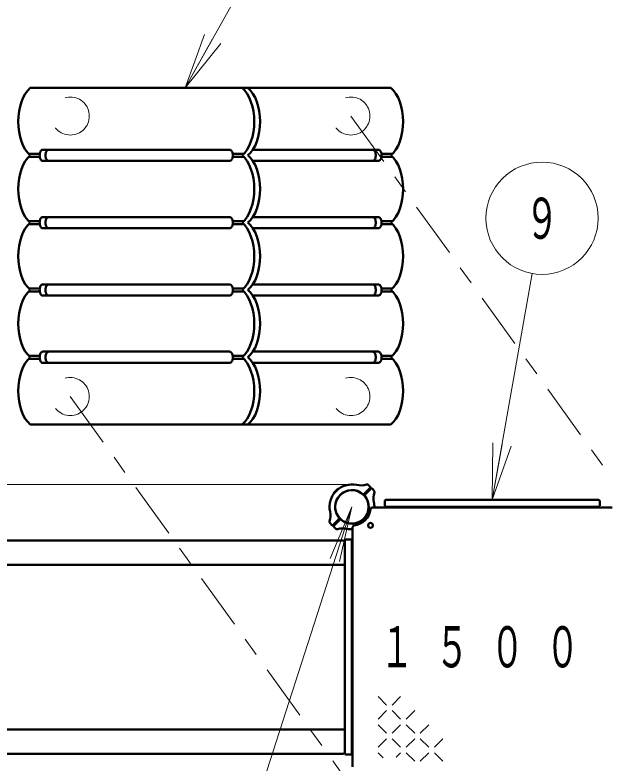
# Model space of a CAD drawing. Units: millimetres on the paper, scale 1:50. Extents: x -385 to 0, y -594 to 267.
# Drawn here: x -246.62 to -215.08, y 187.9 to 227.9 of the extents above; entities that cross this region are included whole.
import ezdxf
from ezdxf.enums import TextEntityAlignment as Align

# ---------------------------------------------------------------- set-up
doc = ezdxf.new("R2010")
doc.units = ezdxf.units.MM
doc.linetypes.add('USER1', pattern=[4.5, 2.5, -2])
doc.linetypes.add('USER2', pattern=[6, 3, -1, 1, -1])
doc.layers.add('LY_1', color=140, linetype='Continuous', lineweight=50)
doc.styles.add('ＭＳ ゴシック', font='')
doc.styles.get('ＭＳ ゴシック').set_extended_font_data('MS Gothic')

msp = doc.modelspace()

# ---------------------------------------------------------------- linework, layer by layer
at = {"layer": 'LY_1', "color": 7, "lineweight": 13}
for p, q in [((-237.515, 223.996), (-233.096, 231.922)), ((-237.515, 223.996), (-236.491, 226.86)), ((-237.515, 223.996), (-236.054, 226.617)), ((-235.617, 226.373), (-237.515, 223.996)), ((-221.105, 201.976), (-218.968, 214.076)), ((-221.105, 201.976), (-221.076, 205.018)), ((-221.105, 201.976), (-220.583, 204.931)), ((-220.091, 204.844), (-221.105, 201.976)), ((-228.806, 202.797), (-341.985, 202.797)), ((-228.605, 201.596), (-234.891, 182.13)), ((-228.605, 201.596), (-229.772, 198.833)), ((-228.605, 201.596), (-229.275, 198.672)), ((-228.985, 199.696), (-228.985, 188.496)), ((-226.753, 190.999), (-227.203, 191.449)), ((-226.003, 191.449), (-226.453, 190.999)), ((-226.753, 190.699), (-227.203, 190.249)), ((-226.003, 190.249), (-226.453, 190.699)), ((-225.253, 190.699), (-225.703, 190.249)), ((-226.753, 189.499), (-227.203, 189.949)), ((-226.003, 189.949), (-226.453, 189.499)), ((-225.253, 189.499), (-225.703, 189.949)), ((-224.503, 189.949), (-224.953, 189.499)), ((-226.753, 189.199), (-227.203, 188.749)), ((-226.003, 188.749), (-226.453, 189.199)), ((-225.253, 189.199), (-225.703, 188.749)), ((-224.503, 188.749), (-224.953, 189.199)), ((-223.753, 189.199), (-224.203, 188.749)), ((-226.936, 188.181), (-227.203, 188.449)), ((-226.003, 188.449), (-226.242, 188.209)), ((-225.253, 187.999), (-225.703, 188.449)), ((-224.503, 188.449), (-224.953, 187.999)), ((-223.753, 187.999), (-224.203, 188.449))]:
    msp.add_line(p, q, dxfattribs=at)
at = {"layer": 'LY_1'}
for p, q in [((-245.799, 223.996), (-234.163, 223.996)), ((-226.522, 223.996), (-234.163, 223.996)), ((-245.884, 220.476), (-245.293, 220.476)), ((-245.127, 220.696), (-235.147, 220.696)), ((-234.981, 220.476), (-234.389, 220.476)), ((-227.194, 220.696), (-233.904, 220.696)), ((-226.436, 220.476), (-227.028, 220.476)), ((-245.884, 220.316), (-245.293, 220.316)), ((-245.127, 220.096), (-235.147, 220.096)), ((-234.981, 220.316), (-234.389, 220.316)), ((-227.194, 220.096), (-233.904, 220.096)), ((-226.436, 220.316), (-227.028, 220.316)), ((-245.884, 216.876), (-245.293, 216.876)), ((-245.127, 217.096), (-235.147, 217.096)), ((-234.981, 216.876), (-234.389, 216.876)), ((-227.194, 217.096), (-233.904, 217.096)), ((-226.436, 216.876), (-227.028, 216.876)), ((-245.884, 216.716), (-245.293, 216.716)), ((-245.127, 216.496), (-235.147, 216.496)), ((-234.981, 216.716), (-234.389, 216.716)), ((-227.194, 216.496), (-233.904, 216.496)), ((-226.436, 216.716), (-227.028, 216.716)), ((-245.884, 213.276), (-245.293, 213.276)), ((-245.127, 213.496), (-235.147, 213.496)), ((-234.981, 213.276), (-234.389, 213.276)), ((-227.194, 213.496), (-233.904, 213.496)), ((-226.436, 213.276), (-227.028, 213.276)), ((-245.884, 213.116), (-245.293, 213.116)), ((-245.127, 212.896), (-235.147, 212.896)), ((-234.981, 213.116), (-234.389, 213.116)), ((-227.194, 212.896), (-233.904, 212.896)), ((-226.436, 213.116), (-227.028, 213.116)), ((-245.884, 209.676), (-245.293, 209.676)), ((-245.127, 209.896), (-235.147, 209.896)), ((-234.981, 209.676), (-234.389, 209.676)), ((-227.194, 209.896), (-233.904, 209.896)), ((-226.436, 209.676), (-227.028, 209.676)), ((-245.884, 209.516), (-245.293, 209.516)), ((-245.127, 209.296), (-235.147, 209.296)), ((-234.981, 209.516), (-234.389, 209.516)), ((-227.194, 209.296), (-233.904, 209.296)), ((-226.436, 209.516), (-227.028, 209.516)), ((-245.799, 205.996), (-234.163, 205.996)), ((-226.522, 205.996), (-238.157, 205.996)), ((-229.3, 202.575), (-229.303, 202.577)), ((-227.963, 202.28), (-227.63, 202.614)), ((-227.921, 202.238), (-227.588, 202.571)), ((-227.631, 202.671), (-227.746, 202.778)), ((-227.53, 202.57), (-227.423, 202.455)), ((-229.583, 202.292), (-229.585, 202.294)), ((-226.855, 201.876), (-226.855, 201.696)), ((-215.455, 201.976), (-226.755, 201.976)), ((-215.355, 201.876), (-215.355, 201.696)), ((-221.105, 201.566), (-227.513, 201.566)), ((-215.455, 201.596), (-226.755, 201.596)), ((-221.105, 201.566), (-214.697, 201.566)), ((-229.289, 200.955), (-229.622, 200.622)), ((-229.247, 200.912), (-229.58, 200.579)), ((-229.68, 200.623), (-229.779, 200.729)), ((-229.579, 200.522), (-229.472, 200.422)), ((-228.575, 194.096), (-228.575, 200.504)), ((-290.335, 199.796), (-229.085, 199.796)), ((-228.985, 199.786), (-228.985, 188.406)), ((-228.925, 199.846), (-228.665, 199.846)), ((-228.605, 199.786), (-228.605, 188.406)), ((-290.335, 198.496), (-229.085, 198.496)), ((-228.575, 194.096), (-228.575, 187.689)), ((-290.335, 189.696), (-229.085, 189.696)), ((-290.335, 188.396), (-229.085, 188.396)), ((-228.925, 188.346), (-228.665, 188.346))]:
    msp.add_line(p, q, dxfattribs=at)
at = {"layer": 'LY_1', "color": 7, "linetype": 'USER2', "lineweight": 13}
for p, q in [((-228.66, 222.496), (-213.605, 201.596)), ((-243.66, 207.496), (-228.605, 186.596))]:
    msp.add_line(p, q, dxfattribs=at)
at = {"layer": 'LY_1'}
for points in [[(-245.799, 220.396), (-245.938, 220.536), (-246.065, 220.707), (-246.176, 220.908), (-246.271, 221.134), (-246.346, 221.381), (-246.401, 221.644), (-246.435, 221.917), (-246.446, 222.196), (-246.435, 222.475), (-246.401, 222.749), (-246.346, 223.012), (-246.271, 223.259), (-246.176, 223.485), (-246.065, 223.685), (-245.938, 223.857), (-245.799, 223.996)], [(-234.474, 220.396), (-234.335, 220.536), (-234.209, 220.707), (-234.097, 220.908), (-234.003, 221.134), (-233.927, 221.381), (-233.872, 221.644), (-233.839, 221.917), (-233.827, 222.196), (-233.839, 222.475), (-233.872, 222.749), (-233.927, 223.012), (-234.003, 223.259), (-234.097, 223.485), (-234.209, 223.685), (-234.335, 223.857), (-234.474, 223.996)], [(-234.163, 220.396), (-234.024, 220.536), (-233.897, 220.707), (-233.786, 220.908), (-233.691, 221.134), (-233.616, 221.381), (-233.561, 221.644), (-233.527, 221.917), (-233.516, 222.196), (-233.527, 222.475), (-233.561, 222.749), (-233.616, 223.012), (-233.691, 223.259), (-233.786, 223.485), (-233.897, 223.685), (-234.024, 223.857), (-234.163, 223.996)], [(-226.522, 220.396), (-226.383, 220.536), (-226.256, 220.707), (-226.144, 220.908), (-226.05, 221.134), (-225.974, 221.381), (-225.919, 221.644), (-225.886, 221.917), (-225.875, 222.196), (-225.886, 222.475), (-225.919, 222.749), (-225.974, 223.012), (-226.05, 223.259), (-226.144, 223.485), (-226.256, 223.685), (-226.383, 223.857), (-226.522, 223.996)], [(-245.127, 220.696), (-245.149, 220.694), (-245.171, 220.686), (-245.193, 220.674), (-245.213, 220.656), (-245.232, 220.634), (-245.248, 220.608), (-245.263, 220.579), (-245.276, 220.546), (-245.286, 220.511), (-245.293, 220.474), (-245.297, 220.436), (-245.299, 220.396), (-245.297, 220.357), (-245.293, 220.319), (-245.286, 220.282), (-245.276, 220.246), (-245.263, 220.214), (-245.248, 220.184), (-245.232, 220.158), (-245.213, 220.137), (-245.193, 220.119), (-245.171, 220.107), (-245.149, 220.099), (-245.127, 220.096)], [(-244.816, 220.696), (-244.838, 220.694), (-244.86, 220.686), (-244.881, 220.674), (-244.902, 220.656), (-244.92, 220.634), (-244.937, 220.608), (-244.952, 220.579), (-244.965, 220.546), (-244.975, 220.511), (-244.982, 220.474), (-244.986, 220.436), (-244.988, 220.396), (-244.986, 220.357), (-244.982, 220.319), (-244.975, 220.282), (-244.965, 220.246), (-244.952, 220.214), (-244.937, 220.184), (-244.92, 220.158), (-244.902, 220.137), (-244.881, 220.119), (-244.86, 220.107), (-244.838, 220.099), (-244.816, 220.096)], [(-235.147, 220.696), (-235.124, 220.694), (-235.102, 220.686), (-235.081, 220.674), (-235.061, 220.656), (-235.042, 220.634), (-235.025, 220.608), (-235.01, 220.579), (-234.998, 220.546), (-234.988, 220.511), (-234.98, 220.474), (-234.976, 220.436), (-234.975, 220.396), (-234.976, 220.357), (-234.98, 220.319), (-234.988, 220.282), (-234.998, 220.246), (-235.01, 220.214), (-235.025, 220.184), (-235.042, 220.158), (-235.061, 220.137), (-235.081, 220.119), (-235.102, 220.107), (-235.124, 220.099), (-235.147, 220.096)], [(-227.505, 220.696), (-227.483, 220.694), (-227.461, 220.686), (-227.439, 220.674), (-227.419, 220.656), (-227.4, 220.634), (-227.383, 220.608), (-227.369, 220.579), (-227.356, 220.546), (-227.346, 220.511), (-227.339, 220.474), (-227.334, 220.436), (-227.333, 220.396), (-227.334, 220.357), (-227.339, 220.319), (-227.346, 220.282), (-227.356, 220.246), (-227.369, 220.214), (-227.383, 220.184), (-227.4, 220.158), (-227.419, 220.137), (-227.439, 220.119), (-227.461, 220.107), (-227.483, 220.099), (-227.505, 220.096)], [(-227.194, 220.696), (-227.171, 220.694), (-227.149, 220.686), (-227.128, 220.674), (-227.108, 220.656), (-227.089, 220.634), (-227.072, 220.608), (-227.057, 220.579), (-227.045, 220.546), (-227.035, 220.511), (-227.028, 220.474), (-227.023, 220.436), (-227.022, 220.396), (-227.023, 220.357), (-227.028, 220.319), (-227.035, 220.282), (-227.045, 220.246), (-227.057, 220.214), (-227.072, 220.184), (-227.089, 220.158), (-227.108, 220.137), (-227.128, 220.119), (-227.149, 220.107), (-227.171, 220.099), (-227.194, 220.096)], [(-245.799, 216.796), (-245.938, 216.936), (-246.065, 217.107), (-246.176, 217.308), (-246.271, 217.534), (-246.346, 217.781), (-246.401, 218.044), (-246.435, 218.317), (-246.446, 218.596), (-246.435, 218.875), (-246.401, 219.149), (-246.346, 219.412), (-246.271, 219.659), (-246.176, 219.885), (-246.065, 220.085), (-245.938, 220.257), (-245.799, 220.396)], [(-234.474, 216.796), (-234.335, 216.936), (-234.209, 217.107), (-234.097, 217.308), (-234.003, 217.534), (-233.927, 217.781), (-233.872, 218.044), (-233.839, 218.317), (-233.827, 218.596), (-233.839, 218.875), (-233.872, 219.149), (-233.927, 219.412), (-234.003, 219.659), (-234.097, 219.885), (-234.209, 220.085), (-234.335, 220.257), (-234.474, 220.396)], [(-234.163, 216.796), (-234.024, 216.936), (-233.897, 217.107), (-233.786, 217.308), (-233.691, 217.534), (-233.616, 217.781), (-233.561, 218.044), (-233.527, 218.317), (-233.516, 218.596), (-233.527, 218.875), (-233.561, 219.149), (-233.616, 219.412), (-233.691, 219.659), (-233.786, 219.885), (-233.897, 220.085), (-234.024, 220.257), (-234.163, 220.396)], [(-226.522, 216.796), (-226.383, 216.936), (-226.256, 217.107), (-226.144, 217.308), (-226.05, 217.534), (-225.974, 217.781), (-225.919, 218.044), (-225.886, 218.317), (-225.875, 218.596), (-225.886, 218.875), (-225.919, 219.149), (-225.974, 219.412), (-226.05, 219.659), (-226.144, 219.885), (-226.256, 220.085), (-226.383, 220.257), (-226.522, 220.396)], [(-245.127, 217.096), (-245.149, 217.094), (-245.171, 217.086), (-245.193, 217.074), (-245.213, 217.056), (-245.232, 217.034), (-245.248, 217.008), (-245.263, 216.979), (-245.276, 216.946), (-245.286, 216.911), (-245.293, 216.874), (-245.297, 216.836), (-245.299, 216.796), (-245.297, 216.757), (-245.293, 216.719), (-245.286, 216.682), (-245.276, 216.646), (-245.263, 216.614), (-245.248, 216.584), (-245.232, 216.558), (-245.213, 216.537), (-245.193, 216.519), (-245.171, 216.507), (-245.149, 216.499), (-245.127, 216.496)], [(-244.816, 217.096), (-244.838, 217.094), (-244.86, 217.086), (-244.881, 217.074), (-244.902, 217.056), (-244.92, 217.034), (-244.937, 217.008), (-244.952, 216.979), (-244.965, 216.946), (-244.975, 216.911), (-244.982, 216.874), (-244.986, 216.836), (-244.988, 216.796), (-244.986, 216.757), (-244.982, 216.719), (-244.975, 216.682), (-244.965, 216.646), (-244.952, 216.614), (-244.937, 216.584), (-244.92, 216.558), (-244.902, 216.537), (-244.881, 216.519), (-244.86, 216.507), (-244.838, 216.499), (-244.816, 216.496)], [(-235.147, 217.096), (-235.124, 217.094), (-235.102, 217.086), (-235.081, 217.074), (-235.061, 217.056), (-235.042, 217.034), (-235.025, 217.008), (-235.01, 216.979), (-234.998, 216.946), (-234.988, 216.911), (-234.98, 216.874), (-234.976, 216.836), (-234.975, 216.796), (-234.976, 216.757), (-234.98, 216.719), (-234.988, 216.682), (-234.998, 216.646), (-235.01, 216.614), (-235.025, 216.584), (-235.042, 216.558), (-235.061, 216.537), (-235.081, 216.519), (-235.102, 216.507), (-235.124, 216.499), (-235.147, 216.496)], [(-227.505, 217.096), (-227.483, 217.094), (-227.461, 217.086), (-227.439, 217.074), (-227.419, 217.056), (-227.4, 217.034), (-227.383, 217.008), (-227.369, 216.979), (-227.356, 216.946), (-227.346, 216.911), (-227.339, 216.874), (-227.334, 216.836), (-227.333, 216.796), (-227.334, 216.757), (-227.339, 216.719), (-227.346, 216.682), (-227.356, 216.646), (-227.369, 216.614), (-227.383, 216.584), (-227.4, 216.558), (-227.419, 216.537), (-227.439, 216.519), (-227.461, 216.507), (-227.483, 216.499), (-227.505, 216.496)], [(-227.194, 217.096), (-227.171, 217.094), (-227.149, 217.086), (-227.128, 217.074), (-227.108, 217.056), (-227.089, 217.034), (-227.072, 217.008), (-227.057, 216.979), (-227.045, 216.946), (-227.035, 216.911), (-227.028, 216.874), (-227.023, 216.836), (-227.022, 216.796), (-227.023, 216.757), (-227.028, 216.719), (-227.035, 216.682), (-227.045, 216.646), (-227.057, 216.614), (-227.072, 216.584), (-227.089, 216.558), (-227.108, 216.537), (-227.128, 216.519), (-227.149, 216.507), (-227.171, 216.499), (-227.194, 216.496)], [(-245.799, 213.196), (-245.938, 213.336), (-246.065, 213.507), (-246.176, 213.708), (-246.271, 213.934), (-246.346, 214.181), (-246.401, 214.444), (-246.435, 214.717), (-246.446, 214.996), (-246.435, 215.275), (-246.401, 215.549), (-246.346, 215.812), (-246.271, 216.059), (-246.176, 216.285), (-246.065, 216.485), (-245.938, 216.657), (-245.799, 216.796)], [(-234.474, 213.196), (-234.335, 213.336), (-234.209, 213.507), (-234.097, 213.708), (-234.003, 213.934), (-233.927, 214.181), (-233.872, 214.444), (-233.839, 214.717), (-233.827, 214.996), (-233.839, 215.275), (-233.872, 215.549), (-233.927, 215.812), (-234.003, 216.059), (-234.097, 216.285), (-234.209, 216.485), (-234.335, 216.657), (-234.474, 216.796)], [(-234.163, 213.196), (-234.024, 213.336), (-233.897, 213.507), (-233.786, 213.708), (-233.691, 213.934), (-233.616, 214.181), (-233.561, 214.444), (-233.527, 214.717), (-233.516, 214.996), (-233.527, 215.275), (-233.561, 215.549), (-233.616, 215.812), (-233.691, 216.059), (-233.786, 216.285), (-233.897, 216.485), (-234.024, 216.657), (-234.163, 216.796)], [(-226.522, 213.196), (-226.383, 213.336), (-226.256, 213.507), (-226.144, 213.708), (-226.05, 213.934), (-225.974, 214.181), (-225.919, 214.444), (-225.886, 214.717), (-225.875, 214.996), (-225.886, 215.275), (-225.919, 215.549), (-225.974, 215.812), (-226.05, 216.059), (-226.144, 216.285), (-226.256, 216.485), (-226.383, 216.657), (-226.522, 216.796)], [(-245.127, 213.496), (-245.149, 213.494), (-245.171, 213.486), (-245.193, 213.474), (-245.213, 213.456), (-245.232, 213.434), (-245.248, 213.408), (-245.263, 213.379), (-245.276, 213.346), (-245.286, 213.311), (-245.293, 213.274), (-245.297, 213.236), (-245.299, 213.196), (-245.297, 213.157), (-245.293, 213.119), (-245.286, 213.082), (-245.276, 213.046), (-245.263, 213.014), (-245.248, 212.984), (-245.232, 212.958), (-245.213, 212.937), (-245.193, 212.919), (-245.171, 212.907), (-245.149, 212.899), (-245.127, 212.896)], [(-244.816, 213.496), (-244.838, 213.494), (-244.86, 213.486), (-244.881, 213.474), (-244.902, 213.456), (-244.92, 213.434), (-244.937, 213.408), (-244.952, 213.379), (-244.965, 213.346), (-244.975, 213.311), (-244.982, 213.274), (-244.986, 213.236), (-244.988, 213.196), (-244.986, 213.157), (-244.982, 213.119), (-244.975, 213.082), (-244.965, 213.046), (-244.952, 213.014), (-244.937, 212.984), (-244.92, 212.958), (-244.902, 212.937), (-244.881, 212.919), (-244.86, 212.907), (-244.838, 212.899), (-244.816, 212.896)], [(-235.147, 213.496), (-235.124, 213.494), (-235.102, 213.486), (-235.081, 213.474), (-235.061, 213.456), (-235.042, 213.434), (-235.025, 213.408), (-235.01, 213.379), (-234.998, 213.346), (-234.988, 213.311), (-234.98, 213.274), (-234.976, 213.236), (-234.975, 213.196), (-234.976, 213.157), (-234.98, 213.119), (-234.988, 213.082), (-234.998, 213.046), (-235.01, 213.014), (-235.025, 212.984), (-235.042, 212.958), (-235.061, 212.937), (-235.081, 212.919), (-235.102, 212.907), (-235.124, 212.899), (-235.147, 212.896)], [(-227.505, 213.496), (-227.483, 213.494), (-227.461, 213.486), (-227.439, 213.474), (-227.419, 213.456), (-227.4, 213.434), (-227.383, 213.408), (-227.369, 213.379), (-227.356, 213.346), (-227.346, 213.311), (-227.339, 213.274), (-227.334, 213.236), (-227.333, 213.196), (-227.334, 213.157), (-227.339, 213.119), (-227.346, 213.082), (-227.356, 213.046), (-227.369, 213.014), (-227.383, 212.984), (-227.4, 212.958), (-227.419, 212.937), (-227.439, 212.919), (-227.461, 212.907), (-227.483, 212.899), (-227.505, 212.896)], [(-227.194, 213.496), (-227.171, 213.494), (-227.149, 213.486), (-227.128, 213.474), (-227.108, 213.456), (-227.089, 213.434), (-227.072, 213.408), (-227.057, 213.379), (-227.045, 213.346), (-227.035, 213.311), (-227.028, 213.274), (-227.023, 213.236), (-227.022, 213.196), (-227.023, 213.157), (-227.028, 213.119), (-227.035, 213.082), (-227.045, 213.046), (-227.057, 213.014), (-227.072, 212.984), (-227.089, 212.958), (-227.108, 212.937), (-227.128, 212.919), (-227.149, 212.907), (-227.171, 212.899), (-227.194, 212.896)], [(-245.799, 213.196), (-245.938, 213.057), (-246.065, 212.885), (-246.176, 212.685), (-246.271, 212.459), (-246.346, 212.212), (-246.401, 211.949), (-246.435, 211.675), (-246.446, 211.396), (-246.435, 211.117), (-246.401, 210.844), (-246.346, 210.581), (-246.271, 210.334), (-246.176, 210.108), (-246.065, 209.907), (-245.938, 209.736), (-245.799, 209.596)], [(-234.474, 213.196), (-234.335, 213.057), (-234.209, 212.885), (-234.097, 212.685), (-234.003, 212.459), (-233.927, 212.212), (-233.872, 211.949), (-233.839, 211.675), (-233.827, 211.396), (-233.839, 211.117), (-233.872, 210.844), (-233.927, 210.581), (-234.003, 210.334), (-234.097, 210.108), (-234.209, 209.907), (-234.335, 209.736), (-234.474, 209.596)], [(-234.163, 213.196), (-234.024, 213.057), (-233.897, 212.885), (-233.786, 212.685), (-233.691, 212.459), (-233.616, 212.212), (-233.561, 211.949), (-233.527, 211.675), (-233.516, 211.396), (-233.527, 211.117), (-233.561, 210.844), (-233.616, 210.581), (-233.691, 210.334), (-233.786, 210.108), (-233.897, 209.907), (-234.024, 209.736), (-234.163, 209.596)], [(-226.522, 213.196), (-226.383, 213.057), (-226.256, 212.885), (-226.144, 212.685), (-226.05, 212.459), (-225.974, 212.212), (-225.919, 211.949), (-225.886, 211.675), (-225.875, 211.396), (-225.886, 211.117), (-225.919, 210.844), (-225.974, 210.581), (-226.05, 210.334), (-226.144, 210.108), (-226.256, 209.907), (-226.383, 209.736), (-226.522, 209.596)], [(-245.127, 209.296), (-245.149, 209.299), (-245.171, 209.307), (-245.193, 209.319), (-245.213, 209.337), (-245.232, 209.358), (-245.248, 209.384), (-245.263, 209.414), (-245.276, 209.446), (-245.286, 209.482), (-245.293, 209.519), (-245.297, 209.557), (-245.299, 209.596), (-245.297, 209.636), (-245.293, 209.674), (-245.286, 209.711), (-245.276, 209.746), (-245.263, 209.779), (-245.248, 209.808), (-245.232, 209.834), (-245.213, 209.856), (-245.193, 209.874), (-245.171, 209.886), (-245.149, 209.894), (-245.127, 209.896)], [(-244.816, 209.296), (-244.838, 209.299), (-244.86, 209.307), (-244.881, 209.319), (-244.902, 209.337), (-244.92, 209.358), (-244.937, 209.384), (-244.952, 209.414), (-244.965, 209.446), (-244.975, 209.482), (-244.982, 209.519), (-244.986, 209.557), (-244.988, 209.596), (-244.986, 209.636), (-244.982, 209.674), (-244.975, 209.711), (-244.965, 209.746), (-244.952, 209.779), (-244.937, 209.808), (-244.92, 209.834), (-244.902, 209.856), (-244.881, 209.874), (-244.86, 209.886), (-244.838, 209.894), (-244.816, 209.896)], [(-235.147, 209.296), (-235.124, 209.299), (-235.102, 209.307), (-235.081, 209.319), (-235.061, 209.337), (-235.042, 209.358), (-235.025, 209.384), (-235.01, 209.414), (-234.998, 209.446), (-234.988, 209.482), (-234.98, 209.519), (-234.976, 209.557), (-234.975, 209.596), (-234.976, 209.636), (-234.98, 209.674), (-234.988, 209.711), (-234.998, 209.746), (-235.01, 209.779), (-235.025, 209.808), (-235.042, 209.834), (-235.061, 209.856), (-235.081, 209.874), (-235.102, 209.886), (-235.124, 209.894), (-235.147, 209.896)], [(-227.505, 209.296), (-227.483, 209.299), (-227.461, 209.307), (-227.439, 209.319), (-227.419, 209.337), (-227.4, 209.358), (-227.383, 209.384), (-227.369, 209.414), (-227.356, 209.446), (-227.346, 209.482), (-227.339, 209.519), (-227.334, 209.557), (-227.333, 209.596), (-227.334, 209.636), (-227.339, 209.674), (-227.346, 209.711), (-227.356, 209.746), (-227.369, 209.779), (-227.383, 209.808), (-227.4, 209.834), (-227.419, 209.856), (-227.439, 209.874), (-227.461, 209.886), (-227.483, 209.894), (-227.505, 209.896)], [(-227.194, 209.296), (-227.171, 209.299), (-227.149, 209.307), (-227.128, 209.319), (-227.108, 209.337), (-227.089, 209.358), (-227.072, 209.384), (-227.057, 209.414), (-227.045, 209.446), (-227.035, 209.482), (-227.028, 209.519), (-227.023, 209.557), (-227.022, 209.596), (-227.023, 209.636), (-227.028, 209.674), (-227.035, 209.711), (-227.045, 209.746), (-227.057, 209.779), (-227.072, 209.808), (-227.089, 209.834), (-227.108, 209.856), (-227.128, 209.874), (-227.149, 209.886), (-227.171, 209.894), (-227.194, 209.896)], [(-245.799, 209.596), (-245.938, 209.457), (-246.065, 209.285), (-246.176, 209.085), (-246.271, 208.859), (-246.346, 208.612), (-246.401, 208.349), (-246.435, 208.075), (-246.446, 207.796), (-246.435, 207.517), (-246.401, 207.244), (-246.346, 206.981), (-246.271, 206.734), (-246.176, 206.508), (-246.065, 206.307), (-245.938, 206.136), (-245.799, 205.996)], [(-234.474, 209.596), (-234.335, 209.457), (-234.209, 209.285), (-234.097, 209.085), (-234.003, 208.859), (-233.927, 208.612), (-233.872, 208.349), (-233.839, 208.075), (-233.827, 207.796), (-233.839, 207.517), (-233.872, 207.244), (-233.927, 206.981), (-234.003, 206.734), (-234.097, 206.508), (-234.209, 206.307), (-234.335, 206.136), (-234.474, 205.996)], [(-234.163, 209.596), (-234.024, 209.457), (-233.897, 209.285), (-233.786, 209.085), (-233.691, 208.859), (-233.616, 208.612), (-233.561, 208.349), (-233.527, 208.075), (-233.516, 207.796), (-233.527, 207.517), (-233.561, 207.244), (-233.616, 206.981), (-233.691, 206.734), (-233.786, 206.508), (-233.897, 206.307), (-234.024, 206.136), (-234.163, 205.996)], [(-226.522, 209.596), (-226.383, 209.457), (-226.256, 209.285), (-226.144, 209.085), (-226.05, 208.859), (-225.974, 208.612), (-225.919, 208.349), (-225.886, 208.075), (-225.875, 207.796), (-225.886, 207.517), (-225.919, 207.244), (-225.974, 206.981), (-226.05, 206.734), (-226.144, 206.508), (-226.256, 206.307), (-226.383, 206.136), (-226.522, 205.996)]]:
    msp.add_lwpolyline(points, dxfattribs=at)
at = {"layer": 'LY_1', "color": 7, "linetype": 'USER1', "lineweight": 13}
for centre in [(-243.66, 222.496), (-228.66, 222.496), (-243.66, 207.496), (-228.66, 207.496)]:
    msp.add_circle(centre, 1.016, dxfattribs=at)
at = {"layer": 'LY_1', "color": 7, "lineweight": 13}
msp.add_circle((-218.446, 217.03), 3, dxfattribs=at)
at = {"layer": 'LY_1'}
for centre, radius in [((-228.605, 201.596), 0.891), ((-227.615, 200.606), 0.13)]:
    msp.add_circle(centre, radius, dxfattribs=at)
for centre, radius, start, end in [((-228.605, 201.596), 1.2, 135, 192.2728), ((-228.605, 201.596), 1.22, 135, 143.6269), ((-228.605, 201.596), 1.22, 126.3731, 135), ((-228.605, 201.596), 1.2, 77.7272, 135), ((-229.317, 202.563), 0.02, 45, 126.3731), ((-228.605, 201.596), 0.9, 49.2707, 135), ((-228.137, 203.746), 1, 257.7272, 287.5412), ((-227.806, 202.697), 0.1, 47, 107.5412), ((-227.659, 202.642), 0.04, 315, 47), ((-227.56, 202.543), 0.04, 43, 135), ((-227.504, 202.396), 0.1, 342.4588, 43), ((-229.571, 202.308), 0.02, 143.6269, 225), ((-228.605, 201.596), 0.9, 135, 220.7293), ((-227.992, 202.309), 0.04, 229.2707, 315), ((-228.605, 201.596), 0.9, 315, 40.7293), ((-227.893, 202.21), 0.04, 135, 220.7293), ((-226.455, 202.064), 1, 162.4588, 192.2728), ((-228.605, 201.596), 1.2, 358.5675, 12.2728), ((-226.755, 201.876), 0.1, 90, 180), ((-226.755, 201.696), 0.1, 180, 270), ((-215.455, 201.876), 0.1, 0, 90), ((-215.455, 201.696), 0.1, 270, 0), ((-230.755, 201.129), 1, 342.4588, 12.2728), ((-228.605, 201.596), 1, 276.7872, 353.2128), ((-227.513, 201.466), 0.1, 90, 173.2128), ((-229.706, 200.797), 0.1, 162.4588, 223), ((-229.317, 200.983), 0.04, 315, 40.7293), ((-229.218, 200.884), 0.04, 49.2707, 135), ((-228.605, 201.596), 0.9, 229.2707, 315), ((-229.651, 200.65), 0.04, 223, 315), ((-229.552, 200.551), 0.04, 135, 227), ((-229.404, 200.496), 0.1, 227, 287.5412), ((-229.073, 199.447), 1, 77.7272, 107.5412), ((-228.605, 201.596), 1.2, 257.7272, 271.4325), ((-228.475, 200.504), 0.1, 96.7872, 180), ((-229.085, 199.696), 0.1, 0, 90), ((-228.925, 199.786), 0.06, 90, 180), ((-228.665, 199.786), 0.06, 0, 90), ((-229.085, 198.596), 0.1, 270, 0), ((-229.085, 189.596), 0.1, 0, 90), ((-229.085, 188.496), 0.1, 270, 0), ((-228.925, 188.406), 0.06, 180, 270), ((-228.665, 188.406), 0.06, 270, 0)]:
    msp.add_arc(centre, radius, start, end, dxfattribs=at)

# ---------------------------------------------------------------- texts
at = {"layer": 'LY_1', "color": 7, "style": 'ＭＳ ゴシック', "width": 0.6}
msp.add_text('９', height=2.199, dxfattribs=at).set_placement((-218.446, 217.03), align=Align.MIDDLE_CENTER)
at = {"layer": 'LY_1', "color": 7, "insert": (-227.105, 194.096), "char_height": 2.199, "attachment_point": 4, "style": 'ＭＳ ゴシック'}
msp.add_mtext('\\T1.64;\\W0.6;１５００', dxfattribs=at)

doc.saveas('drawing.dxf')
